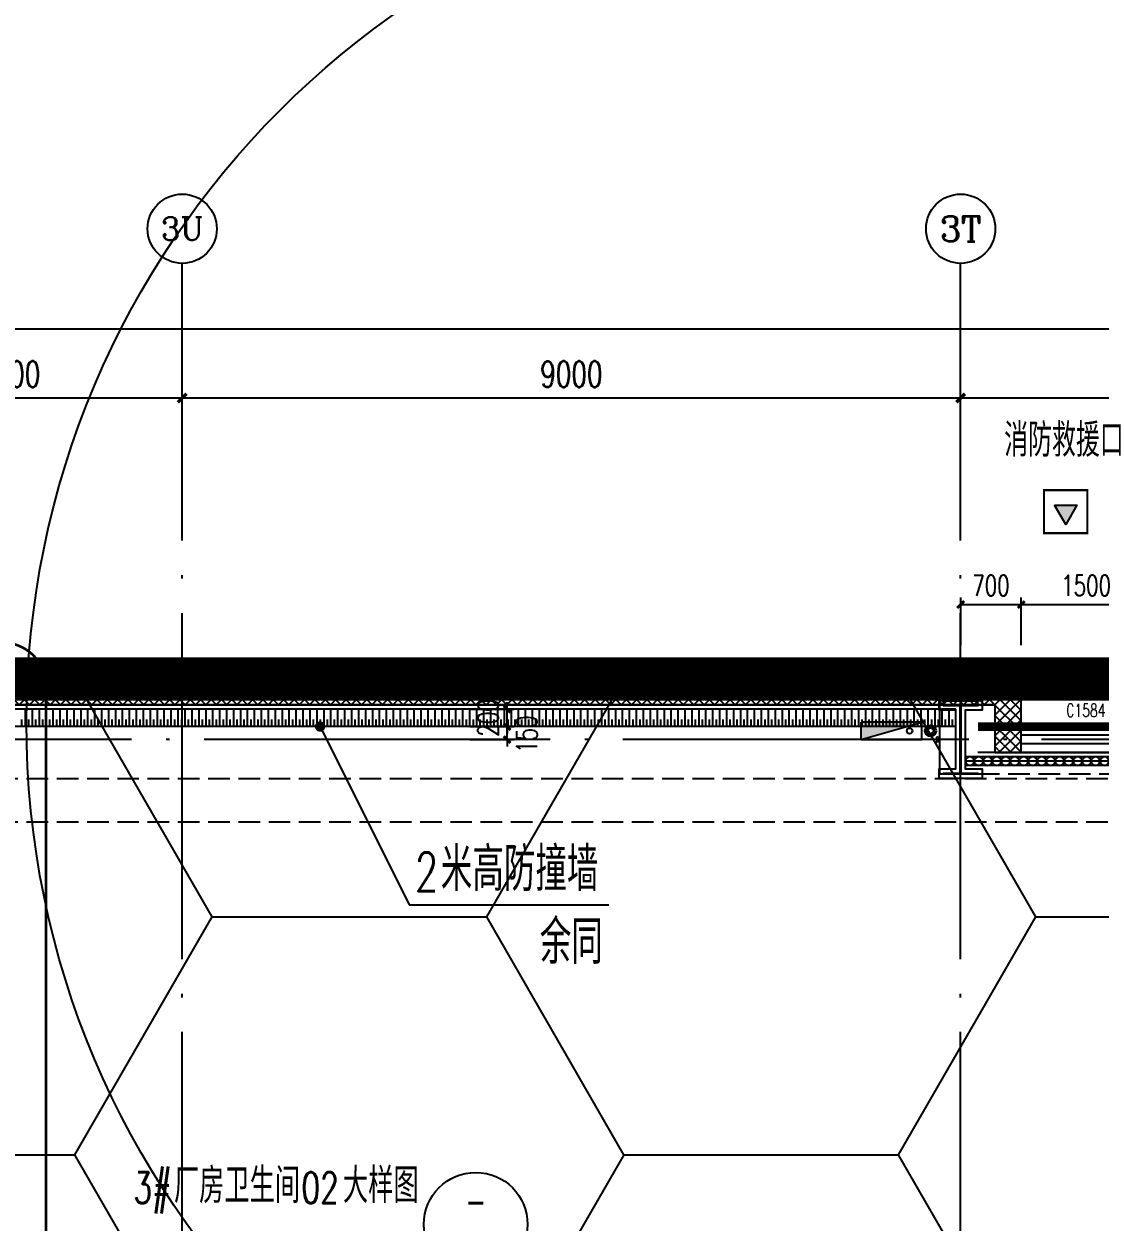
# Model space of a CAD drawing. Extents: x -821772 to -21949, y 506164 to 1049594.
# Drawn here: x -292684 to -280243, y 615143 to 628991 of the extents above; entities that cross this region are included whole.
import ezdxf
from ezdxf.enums import TextEntityAlignment as Align
from ezdxf.xclip import XClip

# ---------------------------------------------------------------- set-up
doc = ezdxf.new("R2010")
doc.units = 0
doc.header["$LTSCALE"] = 1000
doc.header["$MEASUREMENT"] = 0
doc.header["$XCLIPFRAME"] = 2
for name, pattern in [('10平面20250807_t3$0$CENTER', [2, 1.25, -0.25, 0.25, -0.25]), ('10平面20250807_t3$0$DASH', [0.35, 0.25, -0.1]), ('10平面20250807_t3$0$DOTE', [2.42, 2, -0.2, 0.02, -0.2]), ('DASH', [0.35, 0.25, -0.1])]:
    doc.linetypes.add(name, pattern=pattern)
doc.layers.get('Defpoints').update_dxf_attribs({"color": 210})
for name, color, linetype, lineweight in [('1-防火分区线', 201, 'DASH', 50), ('10平面20250807_t3$0$LG-ZF消防', 1, 'Continuous', 60), ('10平面20250807_t3$0$柱间支撑', 8, '10平面20250807_t3$0$CENTER', 0)]:
    doc.layers.add(name, color=color, linetype=linetype, lineweight=lineweight)
for name, color, linetype in [('10平面20250807_t3$0$99平面图例外参$0$A-HATCH-2', 8, 'Continuous'), ('10平面20250807_t3$0$A-AXIS-D', 8, 'Continuous'), ('10平面20250807_t3$0$A-AXIS-DOTE', 8, '10平面20250807_t3$0$DOTE'), ('10平面20250807_t3$0$A-AXIS-DP', 8, 'Continuous'), ('10平面20250807_t3$0$A-AXIS-SYMB', 8, 'Continuous'), ('10平面20250807_t3$0$A-HATCH-2', 8, 'Continuous'), ('10平面20250807_t3$0$A-HRAIL', 8, 'Continuous'), ('10平面20250807_t3$0$A-LIN-V', 8, 'Continuous'), ('10平面20250807_t3$0$A-SFCE', 8, 'Continuous'), ('10平面20250807_t3$0$A-TEXT', 8, 'Continuous'), ('10平面20250807_t3$0$A-WINDOW', 8, 'Continuous'), ('10平面20250807_t3$0$AS-COLN', 8, 'Continuous'), ('10平面20250807_t3$0$AS-WALL', 8, 'Continuous'), ('10平面20250807_t3$0$AS-结构边线层', 8, 'Continuous'), ('10平面20250807_t3$0$DIM_ELEV', 8, 'Continuous'), ('10平面20250807_t3$0$DIM_SYMB', 8, 'Continuous'), ('10平面20250807_t3$0$PUB_HATCH', 8, 'Continuous'), ('10平面20250807_t3$0$PUB_TEXT', 8, 'Continuous'), ('10平面20250807_t3$0$RP-N2-01$0$$0$A-WIND-J', 8, 'Continuous'), ('10平面20250807_t3$0$RP-N2-01$0$A-WIND-J', 8, 'Continuous'), ('10平面20250807_t3$0$SB_ZF消火栓', 10, 'Continuous'), ('10平面20250807_t3$0$SB_ZF消火栓M', 10, 'Continuous'), ('10平面20250807_t3$0$建-窗', 8, 'Continuous'), ('10平面20250807_t3$0$建-门窗编号', 8, 'Continuous'), ('PUB_HATCH', 8, 'Continuous')]:
    doc.layers.add(name, color=color, linetype=linetype)
doc.styles.add('10平面20250807_t3$0$_TCH_AXIS', font='COMPLEX', dxfattribs={"bigfont": 'GBCBIG'})
doc.styles.add('10平面20250807_t3$0$_TCH_DIM', font='SIMPLEX', dxfattribs={"bigfont": 'GBCBIG'})
doc.styles.add('10平面20250807_t3$0$_TCH_DIM_T3', font='SIMPLEX', dxfattribs={"width": 0.705882, "bigfont": 'GBCBIG'})
doc.styles.add('10平面20250807_t3$0$A-WIN-LABEL', font='SIMPLEX', dxfattribs={"bigfont": 'GBCBIG'})
doc.dimstyles.new('10平面20250807_t3$0$_TCH_ARCH&&10', dxfattribs={"dimtxt": 29.75, "dimasz": 10, "dimexe": 10, "dimexo": 10, "dimgap": 12.625, "dimtad": 1, "dimdec": 0, "dimzin": 0, "dimdsep": 46, "dimtxsty": '10平面20250807_t3$0$_TCH_DIM_T3', "dimblk": '10平面20250807_t3$0$_ArchTick', "dimcen": 0.09, "dimclrt": 7, "dimazin": 2, "dimtfac": 1, "dimtdec": 0, "dimtix": 1, "dimtmove": 2, "dimatfit": 3, "dimfxl": 0, "dimtolj": 1, "dimtzin": 0, "dimarcsym": 0})
doc.dimstyles.new('10平面20250807_t3$0$_TCH_ARCH&&100', dxfattribs={"dimtxt": 297.5, "dimasz": 100, "dimexe": 100, "dimexo": 100, "dimgap": 126.25, "dimtad": 1, "dimdec": 0, "dimzin": 0, "dimdsep": 46, "dimtxsty": '10平面20250807_t3$0$_TCH_DIM_T3', "dimblk": '10平面20250807_t3$0$_ArchTick', "dimcen": 0.09, "dimclrt": 7, "dimazin": 2, "dimtfac": 1, "dimtdec": 0, "dimtix": 1, "dimtmove": 2, "dimatfit": 3, "dimfxl": 0, "dimtolj": 1, "dimtzin": 0, "dimarcsym": 0})
doc.dimstyles.new('10平面20250807_t3$0$_TCH_ARCH&&80', dxfattribs={"dimtxt": 238, "dimasz": 80, "dimexe": 80, "dimexo": 80, "dimgap": 101, "dimtad": 1, "dimdec": 0, "dimzin": 0, "dimdsep": 46, "dimtxsty": '10平面20250807_t3$0$_TCH_DIM_T3', "dimblk": '10平面20250807_t3$0$_ArchTick', "dimcen": 0.09, "dimclrt": 7, "dimazin": 2, "dimtfac": 1, "dimtdec": 0, "dimtix": 1, "dimtmove": 2, "dimatfit": 3, "dimfxl": 0, "dimtolj": 1, "dimtzin": 0, "dimarcsym": 0})
pattern_1 = [(45, (60, 0), (-60.000061, 60.000061), []), (135, (60, 0), (-60.000061, -60.000061), [])]

# ---------------------------------------------------------------- blocks, each defined once
blk = doc.blocks.new('10平面20250807_t3$0$_ArchTick')
at = {"color": 0, "linetype": 'ByBlock', "const_width": 0.4}
blk.add_lwpolyline([(-0.5, -0.5), (0.5, 0.5)], dxfattribs=at)
blk = doc.blocks.new('*D10054')
at = {"layer": '10平面20250807_t3$0$A-AXIS-D', "color": 0, "lineweight": -2}
for p, q in [((-74118, -180910), (-74118, -180052)), ((-74118, -180152), (-70118, -180152)), ((-70118, -180910), (-70118, -180052))]:
    blk.add_line(p, q, dxfattribs=at)
at = {"layer": 'Defpoints', "color": 0}
for p in [(-70118, -180152), (-74118, -181010), (-70118, -181010)]:
    blk.add_point(p, dxfattribs=at)
at = {"layer": '10平面20250807_t3$0$A-AXIS-D', "color": 0, "lineweight": -2, "xscale": 100, "yscale": 100, "zscale": 100, "rotation": 180}
blk.add_blockref('10平面20250807_t3$0$_ArchTick', (-74118, -180152), dxfattribs=at)
at = {"layer": '10平面20250807_t3$0$A-AXIS-D', "color": 0, "lineweight": -2, "xscale": 100, "yscale": 100, "zscale": 100}
blk.add_blockref('10平面20250807_t3$0$_ArchTick', (-70118, -180152), dxfattribs=at)
at = {"layer": '10平面20250807_t3$0$A-AXIS-D', "color": 7, "insert": (-72118, -179877), "char_height": 297.5, "attachment_point": 5, "style": '10平面20250807_t3$0$_TCH_DIM_T3'}
blk.add_mtext('\\A1;4000', dxfattribs=at)
blk = doc.blocks.new('*D10055')
at = {"layer": '10平面20250807_t3$0$A-AXIS-D', "color": 0, "lineweight": -2}
for p, q in [((-70118, -180910), (-70118, -180052)), ((-70118, -180152), (-61118, -180152)), ((-61118, -180910), (-61118, -180052))]:
    blk.add_line(p, q, dxfattribs=at)
at = {"layer": 'Defpoints', "color": 0}
for p in [(-61118, -180152), (-70118, -181010), (-61118, -181010)]:
    blk.add_point(p, dxfattribs=at)
at = {"layer": '10平面20250807_t3$0$A-AXIS-D', "color": 0, "lineweight": -2, "xscale": 100, "yscale": 100, "zscale": 100, "rotation": 180}
blk.add_blockref('10平面20250807_t3$0$_ArchTick', (-70118, -180152), dxfattribs=at)
at = {"layer": '10平面20250807_t3$0$A-AXIS-D', "color": 0, "lineweight": -2, "xscale": 100, "yscale": 100, "zscale": 100}
blk.add_blockref('10平面20250807_t3$0$_ArchTick', (-61118, -180152), dxfattribs=at)
at = {"layer": '10平面20250807_t3$0$A-AXIS-D', "color": 7, "insert": (-65618, -179877), "char_height": 297.5, "attachment_point": 5, "style": '10平面20250807_t3$0$_TCH_DIM_T3'}
blk.add_mtext('\\A1;9000', dxfattribs=at)
blk = doc.blocks.new('*D10056')
at = {"layer": '10平面20250807_t3$0$A-AXIS-D', "color": 0, "lineweight": -2}
for p, q in [((-61118, -180910), (-61118, -180052)), ((-61118, -180152), (-52118, -180152)), ((-52118, -180910), (-52118, -180052))]:
    blk.add_line(p, q, dxfattribs=at)
at = {"layer": 'Defpoints', "color": 0}
for p in [(-52118, -180152), (-61118, -181010), (-52118, -181010)]:
    blk.add_point(p, dxfattribs=at)
at = {"layer": '10平面20250807_t3$0$A-AXIS-D', "color": 0, "lineweight": -2, "xscale": 100, "yscale": 100, "zscale": 100, "rotation": 180}
blk.add_blockref('10平面20250807_t3$0$_ArchTick', (-61118, -180152), dxfattribs=at)
at = {"layer": '10平面20250807_t3$0$A-AXIS-D', "color": 0, "lineweight": -2, "xscale": 100, "yscale": 100, "zscale": 100}
blk.add_blockref('10平面20250807_t3$0$_ArchTick', (-52118, -180152), dxfattribs=at)
at = {"layer": '10平面20250807_t3$0$A-AXIS-D', "color": 7, "insert": (-56618, -179877), "char_height": 297.5, "attachment_point": 5, "style": '10平面20250807_t3$0$_TCH_DIM_T3'}
blk.add_mtext('\\A1;9000', dxfattribs=at)
blk = doc.blocks.new('*D10074')
at = {"layer": '10平面20250807_t3$0$A-AXIS-D', "color": 0, "lineweight": -2}
for p, q in [((-93018, -180810), (-93018, -179252)), ((92682, -180810), (92682, -179252)), ((-93018, -179352), (92682, -179352))]:
    blk.add_line(p, q, dxfattribs=at)
at = {"layer": 'Defpoints', "color": 0}
for p in [(92682, -179352), (-93018, -180910), (92682, -180910)]:
    blk.add_point(p, dxfattribs=at)
at = {"layer": '10平面20250807_t3$0$A-AXIS-D', "color": 0, "lineweight": -2, "xscale": 100, "yscale": 100, "zscale": 100, "rotation": 180}
blk.add_blockref('10平面20250807_t3$0$_ArchTick', (-93018, -179352), dxfattribs=at)
at = {"layer": '10平面20250807_t3$0$A-AXIS-D', "color": 0, "lineweight": -2, "xscale": 100, "yscale": 100, "zscale": 100}
blk.add_blockref('10平面20250807_t3$0$_ArchTick', (92682, -179352), dxfattribs=at)
at = {"layer": '10平面20250807_t3$0$A-AXIS-D', "color": 7, "insert": (-168, -179077), "char_height": 297.5, "attachment_point": 5, "style": '10平面20250807_t3$0$_TCH_DIM_T3'}
blk.add_mtext('\\A1;185700', dxfattribs=at)
blk = doc.blocks.new('10平面20250807_t3$0$43243')
at = {"layer": '10平面20250807_t3$0$AS-结构边线层'}
blk.add_lwpolyline([(-263994, 621290), (-277514, 621290), (-277514, 621120), (-279354, 621120), (-279354, 620570), (-281454, 620570), (-281454, 621120), (-295987, 621120), (-313454, 567286), (-313454, 548520), (-281454, 548520), (-281454, 549070), (-279354, 549070), (-279354, 548520), (-277514, 548520), (-277514, 548350), (-263994, 548350)], dxfattribs=at)
blk = doc.blocks.new('10平面20250807_t3$0$3243243')
at = {"layer": '10平面20250807_t3$0$A-SFCE', "color": 2, "linetype": '10平面20250807_t3$0$DASH'}
for p, q in [((-273004.2, 620570.1), (-281704.2, 620570.1)), ((-273004.2, 620320.1), (-281704.2, 620320.1))]:
    blk.add_line(p, q, dxfattribs=at)
blk = doc.blocks.new('10平面20250807_t3$0$4324324')
at = {"layer": '10平面20250807_t3$0$A-HATCH-2', "linetype": '10平面20250807_t3$0$DASH'}
for p, q in [((-294754.2, 620270), (-135554.2, 620270)), ((-294754.2, 619770), (-135554.2, 619770))]:
    blk.add_line(p, q, dxfattribs=at)
blk = doc.blocks.new('*D10492')
at = {"layer": '10平面20250807_t3$0$A-AXIS-DP', "color": 0, "lineweight": -2}
for p, q in [((-165054, 621030), (-165054, 621079)), ((-165054, 621069), (-164654, 621069)), ((-164654, 621030), (-164654, 621079))]:
    blk.add_line(p, q, dxfattribs=at)
at = {"layer": 'Defpoints', "color": 0}
for p in [(-165054, 621020), (-164654, 621069), (-164654, 621020)]:
    blk.add_point(p, dxfattribs=at)
at = {"layer": '10平面20250807_t3$0$A-AXIS-DP', "color": 0, "lineweight": -2, "xscale": 10, "yscale": 10, "zscale": 10, "rotation": 180}
blk.add_blockref('10平面20250807_t3$0$_ArchTick', (-165054, 621069), dxfattribs=at)
at = {"layer": '10平面20250807_t3$0$A-AXIS-DP', "color": 0, "lineweight": -2, "xscale": 10, "yscale": 10, "zscale": 10}
blk.add_blockref('10平面20250807_t3$0$_ArchTick', (-164654, 621069), dxfattribs=at)
at = {"layer": '10平面20250807_t3$0$A-AXIS-DP', "color": 7, "insert": (-164854, 621096), "char_height": 29.8, "attachment_point": 5, "style": '10平面20250807_t3$0$_TCH_DIM_T3'}
blk.add_mtext('\\A1;400', dxfattribs=at)
blk = doc.blocks.new('*D10493')
at = {"layer": '10平面20250807_t3$0$A-AXIS-DP', "color": 0, "lineweight": -2}
for p, q in [((-165064, 621020), (-165105, 621020)), ((-165095, 620220), (-165095, 621020)), ((-165064, 620220), (-165105, 620220))]:
    blk.add_line(p, q, dxfattribs=at)
at = {"layer": 'Defpoints', "color": 0}
for p in [(-165095, 621020), (-165054, 621020), (-165054, 620220)]:
    blk.add_point(p, dxfattribs=at)
at = {"layer": '10平面20250807_t3$0$A-AXIS-DP', "color": 0, "lineweight": -2, "xscale": 10, "yscale": 10, "zscale": 10}
for p, rotation in [((-165095, 621020), 90), ((-165095, 620220), 270)]:
    blk.add_blockref('10平面20250807_t3$0$_ArchTick', p, dxfattribs=dict(at, rotation=rotation))
at = {"layer": '10平面20250807_t3$0$A-AXIS-DP', "color": 7, "insert": (-165123, 620620), "char_height": 29.8, "attachment_point": 5, "rotation": 90, "style": '10平面20250807_t3$0$_TCH_DIM_T3'}
blk.add_mtext('\\A1;800', dxfattribs=at)
blk = doc.blocks.new('10平面20250807_t3$0$RP-N2-01$0$$0$xfjy')
at = {"layer": '10平面20250807_t3$0$RP-N2-01$0$$0$A-WIND-J'}
h = blk.add_hatch(color=256, dxfattribs=at)
h.dxf.hatch_style = 1
h.paths.add_polyline_path([(1141876, -26214), (1142135, -26214), (1142005, -25989)])
at = {"layer": '10平面20250807_t3$0$RP-N2-01$0$$0$A-WIND-J', "const_width": 25}
blk.add_lwpolyline([(1141755, -25889), (1141755, -26389), (1142255, -26389), (1142255, -25889)], close=True, dxfattribs=at)
at = {"layer": '10平面20250807_t3$0$RP-N2-01$0$$0$A-WIND-J'}
for points in [[(1141755, -26389), (1142255, -26389), (1142255, -25889), (1141755, -25889)], [(1141876, -26214), (1142135, -26214), (1142005, -25989)]]:
    blk.add_lwpolyline(points, close=True, dxfattribs=at)
blk = doc.blocks.new('10平面20250807_t3$0$RP-N2-01$0$xfjy')
at = {"layer": '10平面20250807_t3$0$RP-N2-01$0$$0$A-WIND-J'}
blk.add_blockref('10平面20250807_t3$0$RP-N2-01$0$$0$xfjy', (0, 0), dxfattribs=at)
blk = doc.blocks.new('10平面20250807_t3$0$1232')
at = {"layer": '10平面20250807_t3$0$RP-N2-01$0$A-WIND-J', "xscale": -1, "rotation": 180}
blk.add_blockref('10平面20250807_t3$0$RP-N2-01$0$xfjy', (-1422645, 597215, 0), dxfattribs=at)
at = {"layer": '10平面20250807_t3$0$A-TEXT', "style": '10平面20250807_t3$0$_TCH_DIM'}
blk.add_text('消防救援口', height=384.1, dxfattribs=at).set_placement((-281351, 623989, 0))
blk = doc.blocks.new('10平面20250807_t3$0$3132')
at = {"layer": '10平面20250807_t3$0$A-AXIS-SYMB'}
blk.add_circle((-287461, 615116), 600, dxfattribs=at)
at = {"layer": '10平面20250807_t3$0$DIM_ELEV', "linetype": '10平面20250807_t3$0$DASH', "const_width": 30}
blk.add_lwpolyline([(-300250, 621840), (-292930, 621840, -0.414214), (-292430, 621340), (-292430, 609770, -0.414214), (-292930, 609270), (-300250, 609270, -0.414214), (-300750, 609770), (-300750, 621340, -0.414214)], format="xyb", close=True, dxfattribs=at)
at = {"layer": '10平面20250807_t3$0$PUB_TEXT', "style": '10平面20250807_t3$0$_TCH_DIM', "width": 0.705882}
for s, p in [('3#', (-291418, 615361)), ('02', (-289476, 615361))]:
    blk.add_text(s, height=357, dxfattribs=at).set_placement(p)
at = {"layer": '10平面20250807_t3$0$PUB_TEXT', "style": '10平面20250807_t3$0$_TCH_DIM'}
for s, p in [('厂房卫生间', (-290950, 615361)), ('大样图', (-288996, 615361))]:
    blk.add_text(s, height=405.1, dxfattribs=at).set_placement(p)
at = {"layer": '10平面20250807_t3$0$PUB_TEXT', "style": '10平面20250807_t3$0$_TCH_DIM', "width": 0.777778}
blk.add_text('-', height=365, dxfattribs=at).set_placement((-287583, 615204), (-287339, 615204), align=Align.FIT)
blk = doc.blocks.new('10平面20250807_t3$0$23124232432')
at = {"layer": '10平面20250807_t3$0$柱间支撑', "const_width": 100}
blk.add_lwpolyline([(-273054, 620870), (-281654, 620870)], dxfattribs=at)
blk = doc.blocks.new('10平面20250807_t3$0$99平面图例外参$0$$LinePat$填挖边坡')
at = {"color": 0}
for p, q in [((0, 0), (0, -1500)), ((300, 0), (300, -600))]:
    blk.add_line(p, q, dxfattribs=at)
at = {"layer": 'Defpoints', "color": 0}
blk.add_point((600, 0), dxfattribs=at)
blk = doc.blocks.new('10平面20250807_t3$0$99平面图例外参$0$$LinePat$圆环')
for points in [[(0, 150), (300, 150)], [(0, 0), (300, 0)], [(0, -150), (300, -150)]]:
    blk.add_lwpolyline(points)
at = {"color": 0}
blk.add_circle((150, 0), 150, dxfattribs=at)
blk = doc.blocks.new('10平面20250807_t3$0$34242343243')
at = {"layer": '10平面20250807_t3$0$A-LIN-V'}
for p, q in [((-281908, 621070), (-294754, 621070)), ((-281908, 620870), (-294754, 620870))]:
    blk.add_line(p, q, dxfattribs=at)
at = {"layer": '10平面20250807_t3$0$99平面图例外参$0$A-HATCH-2', "color": 203, "xscale": 0.1338124999985388, "yscale": 0.1333333333333333, "zscale": 0.1333333333333333, "rotation": 179.9999999990436}
for p in [(-292667, 620870), (-292586, 620870), (-292506, 620870), (-292426, 620870), (-292346, 620870), (-292265, 620870), (-292185, 620870), (-292105, 620870), (-292024, 620870), (-291944, 620870), (-291864, 620870), (-291784, 620870), (-291703, 620870), (-291623, 620870), (-291543, 620870), (-291462, 620870), (-291382, 620870), (-291302, 620870), (-291222, 620870), (-291141, 620870), (-291061, 620870), (-290981, 620870), (-290900, 620870), (-290820, 620870), (-290740, 620870), (-290660, 620870), (-290579, 620870), (-290499, 620870), (-290419, 620870), (-290338, 620870), (-290258, 620870), (-290178, 620870), (-290098, 620870), (-290017, 620870), (-289937, 620870), (-289857, 620870), (-289776, 620870), (-289696, 620870), (-289616, 620870), (-289535, 620870), (-289455, 620870), (-289375, 620870), (-289295, 620870), (-289214, 620870), (-289134, 620870), (-289054, 620870), (-288973, 620870), (-288893, 620870), (-288813, 620870), (-288733, 620870), (-288652, 620870), (-288572, 620870), (-288492, 620870), (-288411, 620870), (-288331, 620870), (-288251, 620870), (-288171, 620870), (-288090, 620870), (-288010, 620870), (-287930, 620870), (-287849, 620870), (-287769, 620870), (-287689, 620870), (-287609, 620870), (-287528, 620870), (-287448, 620870), (-287368, 620870), (-287287, 620870), (-287207, 620870), (-287127, 620870), (-287047, 620870), (-286966, 620870), (-286886, 620870), (-286806, 620870), (-286725, 620870), (-286645, 620870), (-286565, 620870), (-286485, 620870), (-286404, 620870), (-286324, 620870), (-286244, 620870), (-286163, 620870), (-286083, 620870), (-286003, 620870), (-285923, 620870), (-285842, 620870), (-285762, 620870), (-285682, 620870), (-285601, 620870), (-285521, 620870), (-285441, 620870), (-285361, 620870), (-285280, 620870), (-285200, 620870), (-285120, 620870), (-285039, 620870), (-284959, 620870), (-284879, 620870), (-284799, 620870), (-284718, 620870), (-284638, 620870), (-284558, 620870), (-284477, 620870), (-284397, 620870), (-284317, 620870), (-284237, 620870), (-284156, 620870), (-284076, 620870), (-283996, 620870), (-283915, 620870), (-283835, 620870), (-283755, 620870), (-283675, 620870), (-283594, 620870), (-283514, 620870), (-283434, 620870), (-283353, 620870), (-283273, 620870), (-283193, 620870), (-283112, 620870), (-283032, 620870), (-282952, 620870), (-282872, 620870), (-282791, 620870), (-282711, 620870), (-282631, 620870), (-282550, 620870), (-282470, 620870), (-282390, 620870), (-282310, 620870), (-282229, 620870), (-282149, 620870), (-282069, 620870), (-281988, 620870), (-281908, 620870)]:
    blk.add_blockref('10平面20250807_t3$0$99平面图例外参$0$$LinePat$填挖边坡', p, dxfattribs=at)
at = {"layer": '10平面20250807_t3$0$A-HRAIL', "xscale": -0.3461333288391431, "yscale": 0.3333333333333333, "zscale": 0.3333333333333333}
for p in [(-281696, 620470), (-281593, 620470), (-281489, 620470), (-281385, 620470), (-281281, 620470), (-281177, 620470), (-281073, 620470), (-280969, 620470), (-280866, 620470), (-280762, 620470), (-280658, 620470), (-280554, 620470), (-280450, 620470), (-280346, 620470), (-280243, 620470), (-280139, 620470)]:
    blk.add_blockref('10平面20250807_t3$0$99平面图例外参$0$$LinePat$圆环', p, dxfattribs=at)
blk = doc.blocks.new('10平面20250807_t3$0$A$C5D961328')
at = {"layer": '10平面20250807_t3$0$SB_ZF消火栓'}
blk.add_hatch(color=256, dxfattribs=at).paths.add_polyline_path([(0, 40), (700, 40), (700, 240)])
at = {"layer": '10平面20250807_t3$0$A-LIN-V', "ltscale": 500}
blk.add_circle((350, 40), 10001, dxfattribs=at)
at = {"layer": '10平面20250807_t3$0$SB_ZF消火栓'}
for p, q in [((700, 240), (0, 240)), ((0, 240), (0, 40)), ((700, 240), (0, 40)), ((700, 240), (700, 40)), ((0, 40), (700, 40))]:
    blk.add_line(p, q, dxfattribs=at)
at = {"layer": '10平面20250807_t3$0$SB_ZF消火栓', "color": 1}
blk.add_circle((140, 140), 32.5, dxfattribs=at)
blk = doc.blocks.new('10平面20250807_t3$0$we42342343234')
at = {"layer": '10平面20250807_t3$0$LG-ZF消防'}
blk.add_circle((-282204, 620820), 50, dxfattribs=at)
at = {"layer": '10平面20250807_t3$0$SB_ZF消火栓M', "rotation": 180}
blk.add_blockref('10平面20250807_t3$0$A$C5D961328', (-282304, 620960), dxfattribs=at)
blk = doc.blocks.new('10平面20250807_t3$0$234243242332')
at = {"layer": '10平面20250807_t3$0$SB_ZF消火栓'}
blk.add_blockref('10平面20250807_t3$0$we42342343234', (0, 0), dxfattribs=at)
blk = doc.blocks.new('*D11366')
at = {"layer": '10平面20250807_t3$0$A-AXIS-DP', "color": 0, "lineweight": -2}
for p, q in [((-287530, 620870), (-287018, 620870)), ((-287098, 620870), (-287098, 620950)), ((-287098, 620720), (-287098, 620870)), ((-287530, 620720), (-287018, 620720)), ((-287098, 620720), (-287098, 620640))]:
    blk.add_line(p, q, dxfattribs=at)
at = {"layer": 'Defpoints', "color": 0}
for p in [(-287610, 620870), (-287098, 620870), (-287610, 620720)]:
    blk.add_point(p, dxfattribs=at)
at = {"layer": '10平面20250807_t3$0$A-AXIS-DP', "color": 0, "lineweight": -2, "xscale": 80, "yscale": 80, "zscale": 80}
for p, rotation in [((-287098, 620870), 270), ((-287098, 620720), 90)]:
    blk.add_blockref('10平面20250807_t3$0$_ArchTick', p, dxfattribs=dict(at, rotation=rotation))
at = {"layer": '10平面20250807_t3$0$A-AXIS-DP', "color": 7, "insert": (-286870, 620780), "char_height": 238, "attachment_point": 5, "rotation": 90, "style": '10平面20250807_t3$0$_TCH_DIM_T3'}
blk.add_mtext('\\A1;150', dxfattribs=at)
blk = doc.blocks.new('*D11367')
at = {"layer": '10平面20250807_t3$0$A-AXIS-DP', "color": 0, "lineweight": -2}
for p, q in [((-287098, 621070), (-287098, 621150)), ((-287530, 621070), (-287018, 621070)), ((-287098, 620870), (-287098, 621070)), ((-287530, 620870), (-287018, 620870)), ((-287098, 620870), (-287098, 620790))]:
    blk.add_line(p, q, dxfattribs=at)
at = {"layer": 'Defpoints', "color": 0}
for p in [(-287610, 621070), (-287098, 621070), (-287610, 620870)]:
    blk.add_point(p, dxfattribs=at)
at = {"layer": '10平面20250807_t3$0$A-AXIS-DP', "color": 0, "lineweight": -2, "xscale": 80, "yscale": 80, "zscale": 80}
for p, rotation in [((-287098, 621070), 270), ((-287098, 620870), 90)]:
    blk.add_blockref('10平面20250807_t3$0$_ArchTick', p, dxfattribs=dict(at, rotation=rotation))
at = {"layer": '10平面20250807_t3$0$A-AXIS-DP', "color": 7, "insert": (-287318, 620970), "char_height": 238, "attachment_point": 5, "rotation": 90, "style": '10平面20250807_t3$0$_TCH_DIM_T3'}
blk.add_mtext('\\A1;200', dxfattribs=at)
blk = doc.blocks.new('*D12070')
at = {"layer": '10平面20250807_t3$0$A-AXIS-DP', "color": 0, "lineweight": -2}
for p, q in [((-281854, 621810), (-281854, 622360)), ((-281154, 621810), (-281154, 622360)), ((-281854, 622280), (-281154, 622280))]:
    blk.add_line(p, q, dxfattribs=at)
at = {"layer": 'Defpoints', "color": 0}
for p in [(-281154, 622280), (-281854, 621730), (-281154, 621730)]:
    blk.add_point(p, dxfattribs=at)
at = {"layer": '10平面20250807_t3$0$A-AXIS-DP', "color": 0, "lineweight": -2, "xscale": 80, "yscale": 80, "zscale": 80, "rotation": 180}
blk.add_blockref('10平面20250807_t3$0$_ArchTick', (-281854, 622280), dxfattribs=at)
at = {"layer": '10平面20250807_t3$0$A-AXIS-DP', "color": 0, "lineweight": -2, "xscale": 80, "yscale": 80, "zscale": 80}
blk.add_blockref('10平面20250807_t3$0$_ArchTick', (-281154, 622280), dxfattribs=at)
at = {"layer": '10平面20250807_t3$0$A-AXIS-DP', "color": 7, "insert": (-281504, 622500), "char_height": 238, "attachment_point": 5, "style": '10平面20250807_t3$0$_TCH_DIM_T3'}
blk.add_mtext('\\A1;700', dxfattribs=at)
blk = doc.blocks.new('*D12071')
at = {"layer": '10平面20250807_t3$0$A-AXIS-DP', "color": 0, "lineweight": -2}
for p, q in [((-281154, 621810), (-281154, 622360)), ((-279654, 621810), (-279654, 622360)), ((-281154, 622280), (-279654, 622280))]:
    blk.add_line(p, q, dxfattribs=at)
at = {"layer": 'Defpoints', "color": 0}
for p in [(-279654, 622280), (-281154, 621730), (-279654, 621730)]:
    blk.add_point(p, dxfattribs=at)
at = {"layer": '10平面20250807_t3$0$A-AXIS-DP', "color": 0, "lineweight": -2, "xscale": 80, "yscale": 80, "zscale": 80, "rotation": 180}
blk.add_blockref('10平面20250807_t3$0$_ArchTick', (-281154, 622280), dxfattribs=at)
at = {"layer": '10平面20250807_t3$0$A-AXIS-DP', "color": 0, "lineweight": -2, "xscale": 80, "yscale": 80, "zscale": 80}
blk.add_blockref('10平面20250807_t3$0$_ArchTick', (-279654, 622280), dxfattribs=at)
at = {"layer": '10平面20250807_t3$0$A-AXIS-DP', "color": 7, "insert": (-280404, 622500), "char_height": 238, "attachment_point": 5, "style": '10平面20250807_t3$0$_TCH_DIM_T3'}
blk.add_mtext('\\A1;1500', dxfattribs=at)
blk = doc.blocks.new('10平面20250807_t3$0$WINDOW2DLIB$DYNSTYLE$00000005')
at = {"color": 0}
for points in [[(-0.5, 0.5), (-0.5, -0.5)], [(-0.5, 0.5), (0.5, 0.5)], [(0.5, -0.5), (0.5, 0.5)], [(0.5, 0.1667), (-0.5, 0.1667)], [(0.5, -0.1667), (-0.5, -0.1667)], [(-0.5, -0.5), (0.5, -0.5)]]:
    blk.add_lwpolyline(points, dxfattribs=at)
blk = doc.blocks.new('10平面20250807_t3$0$dote')
at = {"layer": '10平面20250807_t3$0$A-AXIS-D'}
for centre in [(-70117.8, -178196), (-61117.8, -178196)]:
    blk.add_circle(centre, 400, dxfattribs=at)
at = {"layer": '10平面20250807_t3$0$A-AXIS-DOTE', "ltscale": 2}
for p, q in [((-70117.8, -264080), (-70117.8, -178600)), ((-61117.8, -264080), (-61117.8, -178600)), ((98696.4, -184100), (-97273.6, -184100))]:
    blk.add_line(p, q, dxfattribs=at)
at = {"layer": '10平面20250807_t3$0$PUB_TEXT', "style": '10平面20250807_t3$0$_TCH_AXIS'}
for s, height, p, p2 in [('3U', 265.5, (-70364.3, -178328.8), (-69871.3, -178328.8)), ('3T', 294.28, (-61356, -178343.2), (-60879.6, -178343.2))]:
    blk.add_text(s, height=height, dxfattribs=at).set_placement(p, p2, align=Align.FIT)
at = {"layer": '10平面20250807_t3$0$A-AXIS-D'}
for base, p1, p2, picture, middle in [((92682.2, -179352.2), (-93017.8, -180910.2), (92682.2, -180910.2), '*D10074', (-167.8, -179077.2)), ((-70117.8, -180152.2), (-74117.8, -181010.2), (-70117.8, -181010.2), '*D10054', (-72117.8, -179877.2)), ((-61117.8, -180152.2), (-70117.8, -181010.2), (-61117.8, -181010.2), '*D10055', (-65617.8, -179877.2)), ((-52117.8, -180152.2), (-61117.8, -181010.2), (-52117.8, -181010.2), '*D10056', (-56617.8, -179877.2))]:
    dim = blk.add_linear_dim(base=base, p1=p1, p2=p2, angle=0, dimstyle='10平面20250807_t3$0$_TCH_ARCH&&100', override={"dimgap": 0}, dxfattribs=at)
    dim.commit()
    dim.dimension.update_dxf_attribs({"geometry": picture, "text_midpoint": middle, "dimtype": 129})
blk = doc.blocks.new('10平面20250807_t3$0$w42343243')
at = {"layer": '10平面20250807_t3$0$A-HATCH-2'}
blk.add_lwpolyline([(-165104.2, 621070), (-164604.2, 621070), (-164604.2, 620958), (-164800.2, 620958), (-164800.2, 620282), (-164604.2, 620282), (-164604.2, 620170), (-165104.2, 620170), (-165104.2, 620282), (-164908.2, 620282), (-164908.2, 620958), (-165104.2, 620958)], close=True, dxfattribs=at)
at = {"layer": '10平面20250807_t3$0$AS-COLN', "color": 3}
blk.add_lwpolyline([(-165054.2, 621020), (-164654.2, 621020), (-164654.2, 621008), (-164850.2, 621008), (-164850.2, 620232), (-164654.2, 620232), (-164654.2, 620220), (-165054.2, 620220), (-165054.2, 620232), (-164858.2, 620232), (-164858.2, 621008), (-165054.2, 621008)], close=True, dxfattribs=at)
at = {"layer": '10平面20250807_t3$0$A-AXIS-DP'}
for p1, p2, distance, picture, middle in [((-165054.2, 621020), (-164654.2, 621020), 48.8, '*D10492', (-164854.2, 621096.2)), ((-165054.2, 620220), (-165054.2, 621020), 41.2, '*D10493', (-165122.9, 620620))]:
    dim = blk.add_aligned_dim(p1=p1, p2=p2, distance=distance, dimstyle='10平面20250807_t3$0$_TCH_ARCH&&10', dxfattribs=at)
    dim.commit()
    dim.dimension.update_dxf_attribs({"geometry": picture, "text_midpoint": middle})
blk = doc.blocks.new('10平面20250807_t3$0$42343')
at = {"layer": '10平面20250807_t3$0$A-WINDOW'}
blk.add_blockref('10平面20250807_t3$0$w42343243', (-117000, 100), dxfattribs=at)
blk = doc.blocks.new('10平面20250807_t3')
at = {"layer": '10平面20250807_t3$0$PUB_HATCH'}
h = blk.add_hatch(dxfattribs=at)
h.set_pattern_fill('多孔材料', color=256, scale=30, style=0)
h.set_pattern_definition(pattern_1)
h.paths.add_polyline_path([(-281154.2, 621420.1), (-295104.2, 621420.1), (-295104.2, 621120.1), (-281454.2, 621120.1)])
h = blk.add_hatch(dxfattribs=at)
h.set_pattern_fill('多孔材料', color=256, scale=30, style=0)
h.set_pattern_definition(pattern_1)
h.paths.add_polyline_path([(-281454.2, 620570), (-281154.2, 620870), (-281154.2, 621420.1), (-281454.2, 621120.1)])
h = blk.add_hatch(dxfattribs=at)
h.set_pattern_fill('多孔材料', color=256, scale=30, style=0)
h.set_pattern_definition(pattern_1)
h.paths.add_polyline_path([(-281454.2, 620570), (-281154.2, 620570), (-281154.2, 620870)])
at = {"layer": '10平面20250807_t3$0$AS-WALL'}
for p, q in [((-281154.2, 621420.1), (-295104.2, 621420.1)), ((-281154.2, 620870), (-281154.2, 621420.1)), ((-295104.2, 621120.1), (-281454.2, 621120.1)), ((-281454.2, 620570), (-281454.2, 621120.1)), ((-281154.2, 620570), (-281154.2, 620870)), ((-281454.2, 620570), (-281154.2, 620570))]:
    blk.add_line(p, q, dxfattribs=at)
at = {"layer": '10平面20250807_t3$0$DIM_SYMB'}
for p, q in [((-289260, 620870.1), (-288230, 618810)), ((-288230, 618810), (-285920, 618810))]:
    blk.add_line(p, q, dxfattribs=at)
at = {"layer": '10平面20250807_t3$0$DIM_SYMB', "const_width": 60}
blk.add_lwpolyline([(-289273.4, 620896.9, 1), (-289246.6, 620843.2, 1)], format="xyb", close=True, dxfattribs=at)
blk.add_blockref('10平面20250807_t3$0$1232', (0, 0))
at = {"layer": '10平面20250807_t3$0$A-AXIS-DP'}
for name in ['10平面20250807_t3$0$3132', '10平面20250807_t3$0$3243243']:
    blk.add_blockref(name, (0, 0), dxfattribs=at)
at = {"layer": '10平面20250807_t3$0$A-WINDOW'}
for name in ['10平面20250807_t3$0$43243', '10平面20250807_t3$0$42343', '10平面20250807_t3$0$4324324']:
    blk.add_blockref(name, (0, 0), dxfattribs=at)
at = {"layer": '10平面20250807_t3$0$AS-WALL'}
blk.add_blockref('10平面20250807_t3$0$dote', (-220736.4, 804820), dxfattribs=at)
at = {"layer": '10平面20250807_t3$0$DIM_SYMB'}
blk.add_blockref('10平面20250807_t3$0$34242343243', (0, 0), dxfattribs=at)
at = {"layer": '10平面20250807_t3$0$SB_ZF消火栓', "linetype": 'Continuous'}
blk.add_blockref('10平面20250807_t3$0$234243242332', (0, 0), dxfattribs=at)
at = {"layer": '10平面20250807_t3$0$建-窗'}
ref = blk.add_blockref('10平面20250807_t3$0$WINDOW2DLIB$DYNSTYLE$00000005', (-280404.2, 620720), dxfattribs=dict(at, xscale=-1500, yscale=300, zscale=300, rotation=179.9999999999555))
ref.add_attrib('A', 'C1584', (-280634.2, 620983.1), dxfattribs={"layer": '10平面20250807_t3$0$建-门窗编号', "ltscale": 500, "height": 148.75, "rotation": 360, "style": '10平面20250807_t3$0$A-WIN-LABEL', "width": 0.705882})
at = {"layer": '10平面20250807_t3$0$柱间支撑'}
blk.add_blockref('10平面20250807_t3$0$23124232432', (0, 0), dxfattribs=at)
at = {"layer": '10平面20250807_t3$0$PUB_TEXT', "style": '10平面20250807_t3$0$_TCH_DIM'}
for s, p in [('米高防撞墙', (-287864.7, 618967.5)), ('余同', (-286719.8, 618127.5))]:
    blk.add_text(s, height=506.38, dxfattribs=at).set_placement(p)
at = {"layer": '10平面20250807_t3$0$PUB_TEXT', "style": '10平面20250807_t3$0$_TCH_DIM', "width": 0.705882}
blk.add_text('2', height=446.2, dxfattribs=at).set_placement((-288164.7, 618967.5))
at = {"layer": '10平面20250807_t3$0$A-AXIS-DP'}
for p1, p2, distance, picture, middle in [((-281854.2, 621729.9), (-281154.2, 621729.9), 550, '*D12070', (-281504.2, 622499.9)), ((-281154.2, 621729.9), (-279654.2, 621729.9), 550, '*D12071', (-280404.2, 622499.9)), ((-287610, 620869.9), (-287610, 621069.9), -512, '*D11367', (-287318, 620969.9))]:
    dim = blk.add_aligned_dim(p1=p1, p2=p2, distance=distance, dimstyle='10平面20250807_t3$0$_TCH_ARCH&&80', dxfattribs=at)
    dim.commit()
    dim.dimension.update_dxf_attribs({"geometry": picture, "text_midpoint": middle})
dim = blk.add_linear_dim(base=(-287098, 620869.9), p1=(-287610, 620720), p2=(-287610, 620869.9), angle=90, dimstyle='10平面20250807_t3$0$_TCH_ARCH&&80', dxfattribs=at)
dim.commit()
dim.dimension.update_dxf_attribs({"geometry": '*D11366', "text_midpoint": (-286870, 620780), "dimtype": 129})

msp = doc.modelspace()

# ---------------------------------------------------------------- block references
at = {"ltscale": 100}
ref = msp.add_blockref('10平面20250807_t3', (0, 0), dxfattribs=at)
XClip(ref).set_block_clipping_path([(-386212.6353242097, 506163.79756496), (-21948.7593967821, 884998.2285294847)])

# ---------------------------------------------------------------- next in the draw order: hatches: boundary and pattern name
at = {"layer": 'PUB_HATCH', "ltscale": 5000}
h = msp.add_hatch(dxfattribs=at)
h.set_pattern_fill('HONEY', color=8, scale=2000)
h.set_pattern_definition([(0, (0, 0), (4762.5, 2749.63), [3175, -6350]), (120, (0, 0), (-4762.499, 2749.631), [3175, -6350]), (60, (0, 0), (0.0006, 5499.261), [-6350, 3175])])
h.paths.add_polyline_path([(-252854.2, 548219.9), (-252854.2, 548720), (-254254.2, 548720), (-254254.2, 548219.9), (-313754.2, 548219.9), (-313754.2, 567383.2), (-296221.3, 621420), (-254254.2, 621420), (-254254.2, 620920), (-252854.2, 620920), (-252854.2, 621420), (-200254.2, 621420), (-200254.2, 620920), (-198854.2, 620920), (-198854.2, 621420), (-146254.2, 621420), (-146254.2, 620920), (-144854.2, 620920), (-144854.2, 621420), (-128054.2, 621420), (-128054.2, 548219.9), (-144854.2, 548219.9), (-144854.2, 548720), (-146254.2, 548720), (-146254.2, 548219.9), (-198854.2, 548219.9), (-198854.2, 548720), (-200254.2, 548720), (-200254.2, 548219.9)])

# ---------------------------------------------------------------- next in the draw order: linework, layer by layer
at = {"layer": '1-防火分区线', "color": 1, "linetype": 'DASH', "ltscale": 5, "const_width": 500}
msp.add_lwpolyline([(-146254.2, 548219.9), (-198854.2, 548219.9), (-198854.2, 548720), (-200254.2, 548720), (-200254.2, 548219.9), (-252854.2, 548219.9), (-252854.2, 548720), (-254254.2, 548720), (-254254.2, 548219.9), (-313754.2, 548219.9), (-313754.2, 567383.2), (-296221.3, 621420), (-296221.3, 621420), (-254254.2, 621420), (-254254.2, 620920), (-252854.2, 620920), (-252854.2, 621420), (-200254.2, 621420), (-200254.2, 620920), (-198854.2, 620920), (-198854.2, 621420), (-146254.2, 621420)], dxfattribs=at)

doc.saveas('drawing.dxf')
